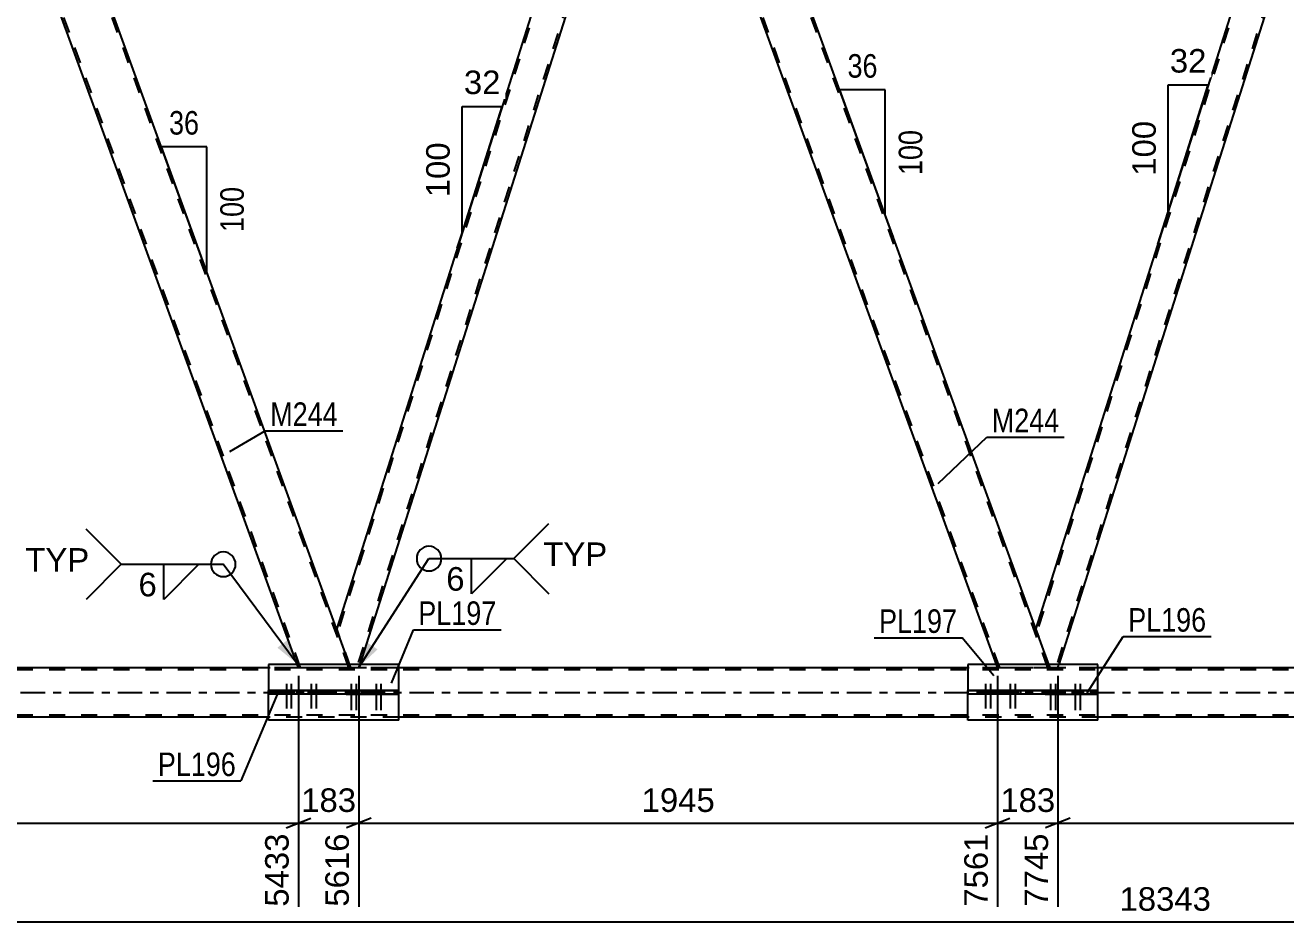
# Model space of a CAD drawing. Header units: millimetres. Extents: x -68 to 773, y -404 to 190.
# Drawn here: x 213.8 to 367.3, y -152.9 to -43.8 of the extents above; entities that cross this region are included whole.
import ezdxf

# ---------------------------------------------------------------- set-up
doc = ezdxf.new("R2010")
doc.units = ezdxf.units.MM
doc.linetypes.add('DXK_LINE_DOT2', pattern=[3.9198, 1.9599, -1.9599])
doc.linetypes.add('DXK_LINE_DOT3', pattern=[5.9187, 2.979, -0.9799, 0.9799, -0.9799])
doc.styles.add('Arial', font='ARIAL.TTF', dxfattribs={"height": 0.2})
doc.styles.add('Arial Narrow', font='ARIALN.TTF', dxfattribs={"height": 0.2})

# ---------------------------------------------------------------- blocks, each defined once
blk = doc.blocks.new('Part-318892922-3579 - 3449')
at = {"color": 7, "linetype": 'DXK_LINE_DOT2'}
for p, q in [((288.2, -3), (251.86, -117.6)), ((287.95, -3), (287.82, -3.4)), ((288.9, -3), (287.95, -3)), ((288.9, -3), (290.64, -7.77)), ((290.5, -7.4), (254.16, -122)), ((253.46, -122), (251.73, -117.23)), ((254.41, -122), (253.46, -122)), ((254.41, -122), (254.54, -121.59))]:
    blk.add_line(p, q, dxfattribs=at)
at = {"color": 2, "linetype": 'Continuous'}
for p, q in [((287.82, -3.4), (251.73, -117.23)), ((290.64, -7.77), (254.54, -121.59))]:
    blk.add_line(p, q, dxfattribs=at)
blk = doc.blocks.new('Bolt-318892922-3699 - 3449')
at = {"linetype": 'Continuous'}
for points in [[(339, -124.75), (338.28, -124.75), (338.28, -125.23), (339, -125.23)], [(339.6, -124.75), (338.88, -124.75), (338.88, -125.23), (339.6, -125.23)], [(342.02, -124.75), (341.3, -124.75), (341.3, -125.23), (342.02, -125.23)], [(342.62, -124.75), (341.9, -124.75), (341.9, -125.23), (342.62, -125.23)]]:
    blk.add_hatch(color=1, dxfattribs=at).paths.add_polyline_path(points)
at = {"color": 1, "linetype": 'Continuous'}
for p, q in [((338.64, -123.95), (338.64, -127.15)), ((339.24, -123.95), (339.24, -127.15)), ((341.66, -123.95), (341.66, -127.15)), ((342.26, -123.95), (342.26, -127.15)), ((338.28, -124.75), (338.28, -125.23)), ((338.88, -124.75), (338.88, -125.23)), ((339, -124.75), (339, -125.23)), ((339.6, -124.75), (339.6, -125.23)), ((341.3, -124.75), (341.3, -125.23)), ((341.9, -124.75), (341.9, -125.23)), ((342.02, -124.75), (342.02, -125.23)), ((342.62, -124.75), (342.62, -125.23))]:
    blk.add_line(p, q, dxfattribs=at)
blk = doc.blocks.new('Part-318892922-3664 - 3449')
at = {"color": 2, "linetype": 'Continuous'}
for p, q in [((344.42, -121.59), (328.57, -121.59)), ((328.57, -121.59), (328.57, -124.75)), ((344.42, -124.75), (344.42, -121.59)), ((328.57, -128.39), (328.57, -125.23)), ((344.42, -128.39), (344.42, -125.23)), ((344.42, -128.39), (328.57, -128.39))]:
    blk.add_line(p, q, dxfattribs=at)
at = {"color": 7, "linetype": 'DXK_LINE_DOT2'}
for p, q in [((328.57, -125.23), (328.57, -124.75)), ((344.42, -125.23), (344.42, -124.75))]:
    blk.add_line(p, q, dxfattribs=at)
blk = doc.blocks.new('Bolt-318892922-3688 - 3449')
at = {"linetype": 'Continuous'}
for points in [[(245.96, -124.75), (245.24, -124.75), (245.24, -125.23), (245.96, -125.23)], [(246.56, -124.75), (245.84, -124.75), (245.84, -125.23), (246.56, -125.23)], [(248.97, -124.75), (248.25, -124.75), (248.25, -125.23), (248.97, -125.23)], [(249.58, -124.75), (248.86, -124.75), (248.86, -125.23), (249.58, -125.23)]]:
    blk.add_hatch(color=1, dxfattribs=at).paths.add_polyline_path(points)
at = {"color": 1, "linetype": 'Continuous'}
for p, q in [((245.6, -123.95), (245.6, -126.95)), ((246.2, -123.95), (246.2, -126.95)), ((248.61, -123.95), (248.61, -126.95)), ((249.22, -123.95), (249.22, -126.95)), ((245.24, -124.75), (245.24, -125.23)), ((245.84, -124.75), (245.84, -125.23)), ((245.96, -124.75), (245.96, -125.23)), ((246.56, -124.75), (246.56, -125.23)), ((248.25, -124.75), (248.25, -125.23)), ((248.86, -124.75), (248.86, -125.23)), ((248.97, -124.75), (248.97, -125.23)), ((249.58, -124.75), (249.58, -125.23))]:
    blk.add_line(p, q, dxfattribs=at)
blk = doc.blocks.new('Part-318892922-3704 - 3449')
at = {"color": 2, "linetype": 'Continuous'}
for p, q in [((344.42, -124.75), (328.57, -124.75)), ((328.57, -124.75), (334.98, -124.75)), ((328.57, -124.75), (328.57, -125.23)), ((334.98, -125.23), (328.57, -125.23)), ((334.98, -124.75), (338.01, -124.75)), ((334.98, -124.75), (334.98, -125.23)), ((338.01, -125.23), (334.98, -125.23)), ((338.01, -124.75), (344.42, -124.75)), ((338.01, -124.75), (338.01, -125.23)), ((338.01, -125.23), (344.42, -125.23)), ((344.42, -125.23), (344.42, -124.75))]:
    blk.add_line(p, q, dxfattribs=at)
at = {"color": 7, "linetype": 'DXK_LINE_DOT2'}
for p, q in [((328.57, -124.75), (328.57, -124.75)), ((328.57, -124.75), (328.57, -124.75)), ((344.42, -125.23), (328.57, -125.23)), ((344.42, -124.75), (344.42, -124.75)), ((344.42, -124.75), (344.42, -124.75))]:
    blk.add_line(p, q, dxfattribs=at)
blk = doc.blocks.new('Part-318892922-3920 - 3449')
at = {"color": 7, "linetype": 'DXK_LINE_DOT2'}
for p, q in [((692.96, -122.24), (29.76, -122.24)), ((692.96, -122), (73.19, -122)), ((259.29, -122), (243.43, -122)), ((344.42, -122), (328.57, -122)), ((692.96, -127.76), (29.76, -127.76)), ((259.29, -128), (243.43, -128)), ((344.42, -128), (328.57, -128))]:
    blk.add_line(p, q, dxfattribs=at)
at = {"color": 2, "linetype": 'Continuous'}
for p, q in [((243.43, -122), (177.72, -122)), ((328.57, -122), (259.29, -122)), ((410.33, -122), (344.42, -122)), ((243.43, -128), (177.72, -128)), ((328.57, -128), (259.29, -128)), ((410.33, -128), (344.42, -128))]:
    blk.add_line(p, q, dxfattribs=at)
at = {"color": 7, "linetype": 'DXK_LINE_DOT3'}
blk.add_line((29.76, -125), (692.96, -125), dxfattribs=at)
blk = doc.blocks.new('Part-318892922-3840 - 3449')
at = {"color": 2, "linetype": 'Continuous'}
for p, q in [((259.29, -124.75), (243.43, -124.75)), ((243.43, -124.75), (249.84, -124.75)), ((243.43, -124.75), (243.43, -125.23)), ((249.84, -125.23), (243.43, -125.23)), ((249.84, -124.75), (252.88, -124.75)), ((249.84, -124.75), (249.84, -125.23)), ((252.88, -125.23), (249.84, -125.23)), ((252.88, -124.75), (259.29, -124.75)), ((252.88, -124.75), (252.88, -125.23)), ((252.88, -125.23), (259.29, -125.23)), ((259.29, -125.23), (259.29, -124.75))]:
    blk.add_line(p, q, dxfattribs=at)
at = {"color": 7, "linetype": 'DXK_LINE_DOT2'}
for p, q in [((243.43, -124.75), (243.43, -124.75)), ((243.43, -124.75), (243.43, -124.75)), ((259.29, -125.23), (243.43, -125.23)), ((259.29, -124.75), (259.29, -124.75)), ((259.29, -124.75), (259.29, -124.75))]:
    blk.add_line(p, q, dxfattribs=at)
blk = doc.blocks.new('Bolt-318892922-4138 - 3449')
at = {"linetype": 'Continuous'}
for points in [[(253.87, -124.75), (253.15, -124.75), (253.15, -125.23), (253.87, -125.23)], [(254.47, -124.75), (253.75, -124.75), (253.75, -125.23), (254.47, -125.23)], [(256.88, -124.75), (256.16, -124.75), (256.16, -125.23), (256.88, -125.23)], [(257.48, -124.75), (256.76, -124.75), (256.76, -125.23), (257.48, -125.23)]]:
    blk.add_hatch(color=1, dxfattribs=at).paths.add_polyline_path(points)
at = {"color": 1, "linetype": 'Continuous'}
for p, q in [((253.51, -123.95), (253.51, -127.15)), ((254.11, -123.95), (254.11, -127.15)), ((256.52, -123.95), (256.52, -127.15)), ((257.12, -123.95), (257.12, -127.15)), ((253.15, -124.75), (253.15, -125.23)), ((253.75, -124.75), (253.75, -125.23)), ((253.87, -124.75), (253.87, -125.23)), ((254.47, -124.75), (254.47, -125.23)), ((256.16, -124.75), (256.16, -125.23)), ((256.76, -124.75), (256.76, -125.23)), ((256.88, -124.75), (256.88, -125.23)), ((257.48, -124.75), (257.48, -125.23))]:
    blk.add_line(p, q, dxfattribs=at)
blk = doc.blocks.new('Part-318892922-3999 - 3449')
at = {"color": 7, "linetype": 'DXK_LINE_DOT2'}
for p, q in [((373.34, -3), (337, -117.6)), ((373.09, -3), (372.96, -3.4)), ((374.03, -3), (373.09, -3)), ((374.03, -3), (375.77, -7.77)), ((375.63, -7.4), (339.29, -122)), ((338.6, -122), (336.86, -117.23)), ((339.55, -122), (338.6, -122)), ((339.55, -122), (339.68, -121.59))]:
    blk.add_line(p, q, dxfattribs=at)
at = {"color": 2, "linetype": 'Continuous'}
for p, q in [((372.96, -3.4), (336.86, -117.23)), ((375.77, -7.77), (339.68, -121.59))]:
    blk.add_line(p, q, dxfattribs=at)
blk = doc.blocks.new('Part-318892922-4058 - 3449')
at = {"color": 2, "linetype": 'Continuous'}
for p, q in [((259.29, -121.59), (243.43, -121.59)), ((243.43, -121.59), (243.43, -124.75)), ((259.29, -124.75), (259.29, -121.59)), ((243.43, -128.39), (243.43, -125.23)), ((259.29, -128.39), (259.29, -125.23)), ((259.29, -128.39), (243.43, -128.39))]:
    blk.add_line(p, q, dxfattribs=at)
at = {"color": 7, "linetype": 'DXK_LINE_DOT2'}
for p, q in [((243.43, -125.23), (243.43, -124.75)), ((259.29, -125.23), (259.29, -124.75))]:
    blk.add_line(p, q, dxfattribs=at)
blk = doc.blocks.new('Part-318892922-4081 - 3449')
at = {"color": 7, "linetype": 'DXK_LINE_DOT2'}
for p, q in [((210.15, -3), (203.77, -3)), ((203.91, -3.4), (203.77, -3)), ((247.33, -122), (204.02, -3)), ((253.21, -122), (209.9, -3)), ((210.3, -3.4), (210.15, -3)), ((247.08, -122), (246.93, -121.59)), ((253.46, -122), (247.08, -122)), ((253.46, -122), (253.31, -121.59))]:
    blk.add_line(p, q, dxfattribs=at)
at = {"color": 2, "linetype": 'Continuous'}
for p, q in [((246.93, -121.59), (203.91, -3.4)), ((253.31, -121.59), (210.3, -3.4))]:
    blk.add_line(p, q, dxfattribs=at)
blk = doc.blocks.new('Part-318892922-4086 - 3449')
at = {"color": 7, "linetype": 'DXK_LINE_DOT2'}
for p, q in [((295.28, -3), (288.9, -3)), ((289.05, -3.4), (288.9, -3)), ((332.47, -122), (289.16, -3)), ((338.34, -122), (295.03, -3)), ((295.43, -3.4), (295.28, -3)), ((332.21, -122), (332.06, -121.59)), ((338.6, -122), (332.21, -122)), ((338.6, -122), (338.45, -121.59))]:
    blk.add_line(p, q, dxfattribs=at)
at = {"color": 2, "linetype": 'Continuous'}
for p, q in [((332.06, -121.59), (289.05, -3.4)), ((338.45, -121.59), (295.43, -3.4))]:
    blk.add_line(p, q, dxfattribs=at)
blk = doc.blocks.new('Bolt-318892922-4108 - 3449')
at = {"linetype": 'Continuous'}
for points in [[(331.09, -124.75), (330.37, -124.75), (330.37, -125.23), (331.09, -125.23)], [(331.69, -124.75), (330.97, -124.75), (330.97, -125.23), (331.69, -125.23)], [(334.11, -124.75), (333.39, -124.75), (333.39, -125.23), (334.11, -125.23)], [(334.71, -124.75), (333.99, -124.75), (333.99, -125.23), (334.71, -125.23)]]:
    blk.add_hatch(color=1, dxfattribs=at).paths.add_polyline_path(points)
at = {"color": 1, "linetype": 'Continuous'}
for p, q in [((330.73, -123.95), (330.73, -126.95)), ((331.33, -123.95), (331.33, -126.95)), ((333.75, -123.95), (333.75, -126.95)), ((334.35, -123.95), (334.35, -126.95)), ((330.37, -124.75), (330.37, -125.23)), ((330.97, -124.75), (330.97, -125.23)), ((331.09, -124.75), (331.09, -125.23)), ((331.69, -124.75), (331.69, -125.23)), ((333.39, -124.75), (333.39, -125.23)), ((333.99, -124.75), (333.99, -125.23)), ((334.11, -124.75), (334.11, -125.23)), ((334.71, -124.75), (334.71, -125.23))]:
    blk.add_line(p, q, dxfattribs=at)
blk = doc.blocks.new('StraightDimension-318892922-5268 - 3449')
at = {"color": 7, "linetype": 'Continuous'}
for p, q in [((332.21, -123), (332.21, -151.09)), ((339.55, -123), (339.55, -151.09)), ((330.71, -141.5), (333.71, -140.3)), ((332.21, -140.9), (339.55, -140.9)), ((341.05, -140.3), (338.05, -141.5))]:
    blk.add_line(p, q, dxfattribs=at)
at = {"color": 0}
blk.add_wipeout([(339.81, -140.15), (339.81, -135.95), (331.94, -135.95), (331.94, -140.15)], dxfattribs=at)
at = {"color": 0, "linetype": 'Continuous'}
blk.add_wipeout([(338.95, -141.6), (334.75, -141.6), (334.75, -151.69), (338.95, -151.69)], dxfattribs=at)
at = {"color": 3, "style": 'Arial'}
blk.add_text('183', height=2.865, dxfattribs=at).set_placement((332.54, -139.55))
at = {"color": 3, "linetype": 'Continuous', "style": 'Arial'}
blk.add_text('7745', height=2.865, rotation=90.0002, dxfattribs=at).set_placement((338.35, -151.09))
blk = doc.blocks.new('StraightDimension-318892922-5230 - 3449')
at = {"color": 7, "linetype": 'Continuous'}
for p, q in [((247.08, -123), (247.08, -151.09)), ((254.41, -123), (254.41, -151.09)), ((245.58, -141.5), (248.58, -140.3)), ((247.08, -140.9), (254.41, -140.9)), ((255.91, -140.3), (252.91, -141.5))]:
    blk.add_line(p, q, dxfattribs=at)
at = {"color": 0}
blk.add_wipeout([(254.68, -140.15), (254.68, -135.95), (246.81, -135.95), (246.81, -140.15)], dxfattribs=at)
at = {"color": 0, "linetype": 'Continuous'}
blk.add_wipeout([(253.81, -141.6), (249.61, -141.6), (249.61, -151.69), (253.81, -151.69)], dxfattribs=at)
at = {"color": 3, "style": 'Arial'}
blk.add_text('183', height=2.865, dxfattribs=at).set_placement((247.41, -139.55))
at = {"color": 3, "linetype": 'Continuous', "style": 'Arial'}
blk.add_text('5616', height=2.865, rotation=90.0002, dxfattribs=at).set_placement((253.21, -151.09))
blk = doc.blocks.new('AngleDimension-318892922-14029 - 3449')
at = {"color": 7, "linetype": 'Continuous'}
for p, q in [((318.53, -51.65), (312.99, -51.65)), ((318.53, -66.87), (312.99, -51.65)), ((318.53, -66.87), (318.53, -51.65)), ((319.52, -69.6), (318.53, -66.87))]:
    blk.add_line(p, q, dxfattribs=at)
at = {"color": 0}
for points in [[(318.19, -50.75), (318.19, -46.55), (313.33, -46.55), (313.33, -50.75)], [(323.63, -55.92), (319.43, -55.92), (319.43, -62.6), (323.63, -62.6)]]:
    blk.add_wipeout(points, dxfattribs=at)
at = {"color": 3, "style": 'Arial Narrow'}
blk.add_text('36', height=2.863, dxfattribs=at).set_placement((313.93, -50.15))
blk.add_text('100', height=2.863, rotation=90.0002, dxfattribs=at).set_placement((323.03, -62))
blk = doc.blocks.new('StraightDimension-318892922-5211 - 3449')
at = {"color": 7, "linetype": 'Continuous'}
for p, q in [((169.28, -123), (169.28, -151.09)), ((247.08, -123), (247.08, -151.09)), ((170.78, -140.3), (167.78, -141.5)), ((169.28, -140.9), (247.08, -140.9)), ((245.58, -141.5), (248.58, -140.3))]:
    blk.add_line(p, q, dxfattribs=at)
at = {"color": 0}
blk.add_wipeout([(213.22, -140.15), (213.22, -135.95), (203.13, -135.95), (203.13, -140.15)], dxfattribs=at)
at = {"color": 0, "linetype": 'Continuous'}
blk.add_wipeout([(246.48, -141.6), (242.28, -141.6), (242.28, -151.69), (246.48, -151.69)], dxfattribs=at)
at = {"color": 3, "style": 'Arial'}
blk.add_text('1945', height=2.865, dxfattribs=at).set_placement((203.73, -139.55))
at = {"color": 3, "linetype": 'Continuous', "style": 'Arial'}
blk.add_text('5433', height=2.865, rotation=90.0002, dxfattribs=at).set_placement((245.88, -151.09))
blk = doc.blocks.new('AngleDimension-318892922-4646 - 3449')
at = {"color": 7, "linetype": 'Continuous'}
for p, q in [((266.99, -53.65), (271.89, -53.65)), ((266.99, -69.1), (271.89, -53.65)), ((266.99, -69.1), (266.99, -53.65)), ((266.42, -70.9), (266.99, -69.1))]:
    blk.add_line(p, q, dxfattribs=at)
at = {"color": 0}
for points in [[(272.26, -52.75), (272.26, -48.55), (266.62, -48.55), (266.62, -52.75)], [(266.09, -57.44), (261.89, -57.44), (261.89, -65.31), (266.09, -65.31)]]:
    blk.add_wipeout(points, dxfattribs=at)
at = {"color": 3, "style": 'Arial'}
blk.add_text('32', height=2.865, dxfattribs=at).set_placement((267.22, -52.15))
blk.add_text('100', height=2.865, rotation=90.0002, dxfattribs=at).set_placement((265.49, -64.71))
blk = doc.blocks.new('StraightDimension-318892922-4974 - 3449')
at = {"color": 7, "linetype": 'Continuous'}
blk.add_line((-0.64, -152.93), (705.86, -152.93), dxfattribs=at)
at = {"color": 0}
blk.add_wipeout([(358.77, -152.18), (358.77, -147.98), (346.45, -147.98), (346.45, -152.18)], dxfattribs=at)
at = {"color": 3, "style": 'Arial'}
blk.add_text('18343', height=2.865, dxfattribs=at).set_placement((347.05, -151.58))
blk = doc.blocks.new('StraightDimension-318892922-5287 - 3449')
at = {"color": 7, "linetype": 'Continuous'}
for p, q in [((339.55, -123), (339.55, -151.09)), ((417.35, -123), (417.35, -151.09)), ((341.05, -140.3), (338.05, -141.5)), ((339.55, -140.9), (417.35, -140.9)), ((415.85, -141.5), (418.85, -140.3))]:
    blk.add_line(p, q, dxfattribs=at)
at = {"color": 0}
blk.add_wipeout([(383.49, -140.15), (383.49, -135.95), (373.4, -135.95), (373.4, -140.15)], dxfattribs=at)
at = {"color": 0, "linetype": 'Continuous'}
blk.add_wipeout([(416.75, -141.6), (412.55, -141.6), (412.55, -151.69), (416.75, -151.69)], dxfattribs=at)
at = {"color": 3, "style": 'Arial'}
blk.add_text('1945', height=2.865, dxfattribs=at).set_placement((374, -139.55))
at = {"color": 3, "linetype": 'Continuous', "style": 'Arial'}
blk.add_text('9690', height=2.865, rotation=90.0002, dxfattribs=at).set_placement((416.15, -151.09))
blk = doc.blocks.new('StraightDimension-318892922-5249 - 3449')
at = {"color": 7, "linetype": 'Continuous'}
for p, q in [((254.41, -123), (254.41, -151.09)), ((332.21, -123), (332.21, -151.09)), ((255.91, -140.3), (252.91, -141.5)), ((254.41, -140.9), (332.21, -140.9)), ((330.71, -141.5), (333.71, -140.3))]:
    blk.add_line(p, q, dxfattribs=at)
at = {"color": 0}
blk.add_wipeout([(298.36, -140.15), (298.36, -135.95), (288.26, -135.95), (288.26, -140.15)], dxfattribs=at)
at = {"color": 0, "linetype": 'Continuous'}
blk.add_wipeout([(331.61, -141.6), (327.41, -141.6), (327.41, -151.69), (331.61, -151.69)], dxfattribs=at)
at = {"color": 3, "style": 'Arial'}
blk.add_text('1945', height=2.865, dxfattribs=at).set_placement((288.86, -139.55))
at = {"color": 3, "linetype": 'Continuous', "style": 'Arial'}
blk.add_text('7561', height=2.865, rotation=90.0002, dxfattribs=at).set_placement((331.01, -151.09))
blk = doc.blocks.new('AngleDimension-318892922-14015 - 3449')
at = {"color": 7, "linetype": 'Continuous'}
for p, q in [((234.7, -70.46), (230.38, -58.58)), ((235.92, -58.58), (230.38, -58.58)), ((235.92, -73.8), (230.38, -58.58)), ((235.92, -73.8), (235.92, -58.58))]:
    blk.add_line(p, q, dxfattribs=at)
at = {"color": 0}
for points in [[(235.58, -57.68), (235.58, -53.48), (230.72, -53.48), (230.72, -57.68)], [(241.02, -62.85), (236.82, -62.85), (236.82, -69.53), (241.02, -69.53)]]:
    blk.add_wipeout(points, dxfattribs=at)
at = {"color": 3, "style": 'Arial Narrow'}
blk.add_text('36', height=2.863, dxfattribs=at).set_placement((231.32, -57.08))
blk.add_text('100', height=2.863, rotation=90.0002, dxfattribs=at).set_placement((240.42, -68.93))
blk = doc.blocks.new('AngleDimension-318892922-5082 - 3449')
at = {"color": 7, "linetype": 'Continuous'}
for p, q in [((352.96, -51.03), (357.85, -51.03)), ((352.96, -66.48), (357.85, -51.03)), ((352.96, -66.48), (352.96, -51.03)), ((351.7, -70.44), (352.96, -66.48))]:
    blk.add_line(p, q, dxfattribs=at)
at = {"color": 0}
for points in [[(358.23, -50.13), (358.23, -45.93), (352.58, -45.93), (352.58, -50.13)], [(352.06, -54.82), (347.86, -54.82), (347.86, -62.69), (352.06, -62.69)]]:
    blk.add_wipeout(points, dxfattribs=at)
at = {"color": 3, "style": 'Arial'}
blk.add_text('32', height=2.865, dxfattribs=at).set_placement((353.18, -49.53))
blk.add_text('100', height=2.865, rotation=90.0002, dxfattribs=at).set_placement((351.46, -62.09))
blk = doc.blocks.new('WeldMark-318892922-5446 - 3449')
at = {"linetype": 'Continuous'}
blk.add_hatch(color=30, dxfattribs=at).paths.add_polyline_path([(245.71, -118.65), (246.9, -121.51), (244.51, -119.55)])
at = {"color": 3, "linetype": 'Continuous'}
for q in [(221.21, -105.11), (221.21, -113.68)]:
    blk.add_line((225.49, -109.4), q, dxfattribs=at)
at = {"color": 30, "linetype": 'Continuous'}
blk.add_line((246.9, -121.51), (237.92, -109.4), dxfattribs=at)
at = {"color": 3, "linetype": 'Continuous'}
for start, end in [(90, 270), (270, 90)]:
    blk.add_arc((237.92, -109.4), 1.5, start, end, dxfattribs=at)
at = {"color": 0}
blk.add_wipeout([(230.02, -113.5), (230.02, -110.1), (227.39, -110.1), (227.39, -113.5)], dxfattribs=at)
at = {"color": 30, "linetype": 'Continuous'}
blk.add_line((225.49, -109.4), (237.92, -109.4), dxfattribs=at)
at = {"color": 3, "linetype": 'Continuous'}
for p, q in [((230.67, -109.4), (234.96, -109.4)), ((234.96, -109.4), (230.67, -113.68)), ((230.67, -113.68), (230.67, -109.4))]:
    blk.add_line(p, q, dxfattribs=at)
at = {"color": 3, "style": 'Arial'}
blk.add_text('6', height=2.87, dxfattribs=at).set_placement((227.59, -113.3))
at = {"color": 0, "linetype": 'Continuous'}
blk.add_wipeout([(221.59, -110.3), (221.59, -107.3), (213.82, -107.3), (213.82, -110.3)], dxfattribs=at)
blk.add_wipeout([(221.59, -110.3), (221.59, -107.3), (213.82, -107.3), (213.82, -110.3)], dxfattribs=at)
at = {"color": 3, "linetype": 'Continuous', "style": 'Arial'}
blk.add_text('TYP', height=2.865, dxfattribs=at).set_placement((213.82, -110.3))
blk = doc.blocks.new('Mark-318892922-3660 - 3449')
at = {"color": 0}
blk.add_wipeout([(327.27, -117.75), (327.27, -114.75), (317.77, -114.75), (317.77, -117.75)], dxfattribs=at)
blk.add_wipeout([(327.27, -117.75), (327.27, -114.75), (317.77, -114.75), (317.77, -117.75)], dxfattribs=at)
at = {"color": 30, "linetype": 'Continuous'}
for p in [(317.17, -118.35), (331.75, -122.96)]:
    blk.add_line(p, (327.87, -118.35), dxfattribs=at)
at = {"color": 3, "style": 'Arial Narrow'}
blk.add_text('PL197', height=2.863, dxfattribs=at).set_placement((317.77, -117.75))
blk = doc.blocks.new('Mark-318892922-3700 - 3449')
at = {"color": 0}
blk.add_wipeout([(357.61, -117.6), (357.61, -114.6), (348.11, -114.6), (348.11, -117.6)], dxfattribs=at)
blk.add_wipeout([(357.61, -117.6), (357.61, -114.6), (348.11, -114.6), (348.11, -117.6)], dxfattribs=at)
at = {"color": 30, "linetype": 'Continuous'}
for p, q in [((343.09, -125.07), (347.51, -118.2)), ((347.51, -118.2), (358.21, -118.2))]:
    blk.add_line(p, q, dxfattribs=at)
at = {"color": 3, "style": 'Arial Narrow'}
blk.add_text('PL196', height=2.863, dxfattribs=at).set_placement((348.11, -117.6))
blk = doc.blocks.new('Mark-318892922-3836 - 3449')
at = {"color": 0}
blk.add_wipeout([(239.46, -135.18), (239.46, -132.18), (229.96, -132.18), (229.96, -135.18)], dxfattribs=at)
blk.add_wipeout([(239.46, -135.18), (239.46, -132.18), (229.96, -132.18), (229.96, -135.18)], dxfattribs=at)
at = {"color": 30, "linetype": 'Continuous'}
for p in [(244.67, -124.75), (229.36, -135.78)]:
    blk.add_line(p, (240.06, -135.78), dxfattribs=at)
at = {"color": 3, "style": 'Arial Narrow'}
blk.add_text('PL196', height=2.863, dxfattribs=at).set_placement((229.96, -135.18))
blk = doc.blocks.new('Mark-318892922-4054 - 3449')
at = {"color": 0}
blk.add_wipeout([(271.17, -116.78), (271.17, -113.78), (261.67, -113.78), (261.67, -116.78)], dxfattribs=at)
blk.add_wipeout([(271.17, -116.78), (271.17, -113.78), (261.67, -113.78), (261.67, -116.78)], dxfattribs=at)
at = {"color": 30, "linetype": 'Continuous'}
for p, q in [((258.42, -123.88), (261.07, -117.38)), ((261.07, -117.38), (271.77, -117.38))]:
    blk.add_line(p, q, dxfattribs=at)
at = {"color": 3, "style": 'Arial Narrow'}
blk.add_text('PL197', height=2.863, dxfattribs=at).set_placement((261.67, -116.78))
blk = doc.blocks.new('Mark-318892922-4077 - 3449')
at = {"color": 0}
blk.add_wipeout([(251.87, -92.55), (251.87, -89.55), (243.64, -89.55), (243.64, -92.55)], dxfattribs=at)
blk.add_wipeout([(251.87, -92.55), (251.87, -89.55), (243.64, -89.55), (243.64, -92.55)], dxfattribs=at)
at = {"color": 30, "linetype": 'Continuous'}
for p, q in [((238.71, -95.65), (243.04, -93.15)), ((243.04, -93.15), (252.47, -93.15))]:
    blk.add_line(p, q, dxfattribs=at)
at = {"color": 3, "style": 'Arial Narrow'}
blk.add_text('M244', height=2.863, dxfattribs=at).set_placement((243.64, -92.55))
blk = doc.blocks.new('Mark-318892922-4082 - 3449')
at = {"color": 0}
blk.add_wipeout([(339.72, -93.32), (339.72, -90.32), (331.5, -90.32), (331.5, -93.32)], dxfattribs=at)
blk.add_wipeout([(339.72, -93.32), (339.72, -90.32), (331.5, -90.32), (331.5, -93.32)], dxfattribs=at)
at = {"color": 30, "linetype": 'Continuous'}
for p, q in [((324.97, -99.58), (330.9, -93.92)), ((330.9, -93.92), (340.32, -93.92))]:
    blk.add_line(p, q, dxfattribs=at)
at = {"color": 3, "style": 'Arial Narrow'}
blk.add_text('M244', height=2.863, dxfattribs=at).set_placement((331.5, -93.32))
blk = doc.blocks.new('WeldMark-318892922-5460 - 3449')
at = {"linetype": 'Continuous'}
blk.add_hatch(color=30, dxfattribs=at).paths.add_polyline_path([(256.71, -119.76), (254.45, -121.87), (255.45, -118.94)])
at = {"color": 3, "linetype": 'Continuous'}
for q in [(277.58, -104.43), (277.58, -113)]:
    blk.add_line((273.29, -108.71), q, dxfattribs=at)
at = {"color": 30, "linetype": 'Continuous'}
blk.add_line((254.45, -121.87), (262.97, -108.71), dxfattribs=at)
at = {"color": 3, "linetype": 'Continuous'}
blk.add_arc((262.97, -108.71), 1.5, 90, 270, dxfattribs=at)
at = {"color": 0}
blk.add_wipeout([(267.49, -112.81), (267.49, -109.41), (264.87, -109.41), (264.87, -112.81)], dxfattribs=at)
at = {"color": 30, "linetype": 'Continuous'}
blk.add_line((262.97, -108.71), (273.29, -108.71), dxfattribs=at)
at = {"color": 3, "linetype": 'Continuous'}
for p, q in [((268.15, -108.71), (272.44, -108.71)), ((272.44, -108.71), (268.15, -113)), ((268.15, -113), (268.15, -108.71))]:
    blk.add_line(p, q, dxfattribs=at)
blk.add_arc((262.97, -108.71), 1.5, 270, 90, dxfattribs=at)
at = {"color": 3, "style": 'Arial'}
blk.add_text('6', height=2.87, dxfattribs=at).set_placement((265.07, -112.61))
at = {"color": 0, "linetype": 'Continuous'}
blk.add_wipeout([(284.67, -109.61), (284.67, -106.61), (276.89, -106.61), (276.89, -109.61)], dxfattribs=at)
blk.add_wipeout([(284.67, -109.61), (284.67, -106.61), (276.89, -106.61), (276.89, -109.61)], dxfattribs=at)
at = {"color": 3, "linetype": 'Continuous', "style": 'Arial'}
blk.add_text('TYP', height=2.865, dxfattribs=at).set_placement((276.89, -109.61))

msp = doc.modelspace()

# ---------------------------------------------------------------- block references
for name in ['Part-318892922-4081 - 3449', 'Part-318892922-3579 - 3449', 'Part-318892922-4086 - 3449', 'Part-318892922-3999 - 3449', 'Part-318892922-3920 - 3449', 'Part-318892922-4058 - 3449', 'Part-318892922-3664 - 3449', 'Bolt-318892922-3688 - 3449', 'Bolt-318892922-4138 - 3449', 'Bolt-318892922-4108 - 3449', 'Bolt-318892922-3699 - 3449', 'Part-318892922-3840 - 3449', 'Part-318892922-3704 - 3449']:
    msp.add_blockref(name, (0, 0))

# ---------------------------------------------------------------- next in the draw order: block references
for name in ['AngleDimension-318892922-14029 - 3449', 'AngleDimension-318892922-4646 - 3449', 'StraightDimension-318892922-5230 - 3449', 'StraightDimension-318892922-5268 - 3449']:
    msp.add_blockref(name, (0, 0))

# ---------------------------------------------------------------- next in the draw order: block references
msp.add_blockref('StraightDimension-318892922-5211 - 3449', (0, 0))

# ---------------------------------------------------------------- next in the draw order: block references
msp.add_blockref('StraightDimension-318892922-4974 - 3449', (0, 0))

# ---------------------------------------------------------------- next in the draw order: block references
for name in ['AngleDimension-318892922-5082 - 3449', 'AngleDimension-318892922-14015 - 3449', 'Mark-318892922-4077 - 3449', 'Mark-318892922-4082 - 3449', 'WeldMark-318892922-5446 - 3449', 'StraightDimension-318892922-5249 - 3449', 'StraightDimension-318892922-5287 - 3449', 'Mark-318892922-3836 - 3449']:
    msp.add_blockref(name, (0, 0))

# ---------------------------------------------------------------- next in the draw order: block references
for name in ['Mark-318892922-4054 - 3449', 'Mark-318892922-3660 - 3449', 'Mark-318892922-3700 - 3449']:
    msp.add_blockref(name, (0, 0))

# ---------------------------------------------------------------- next in the draw order: block references
msp.add_blockref('WeldMark-318892922-5460 - 3449', (0, 0))

doc.saveas('drawing.dxf')
